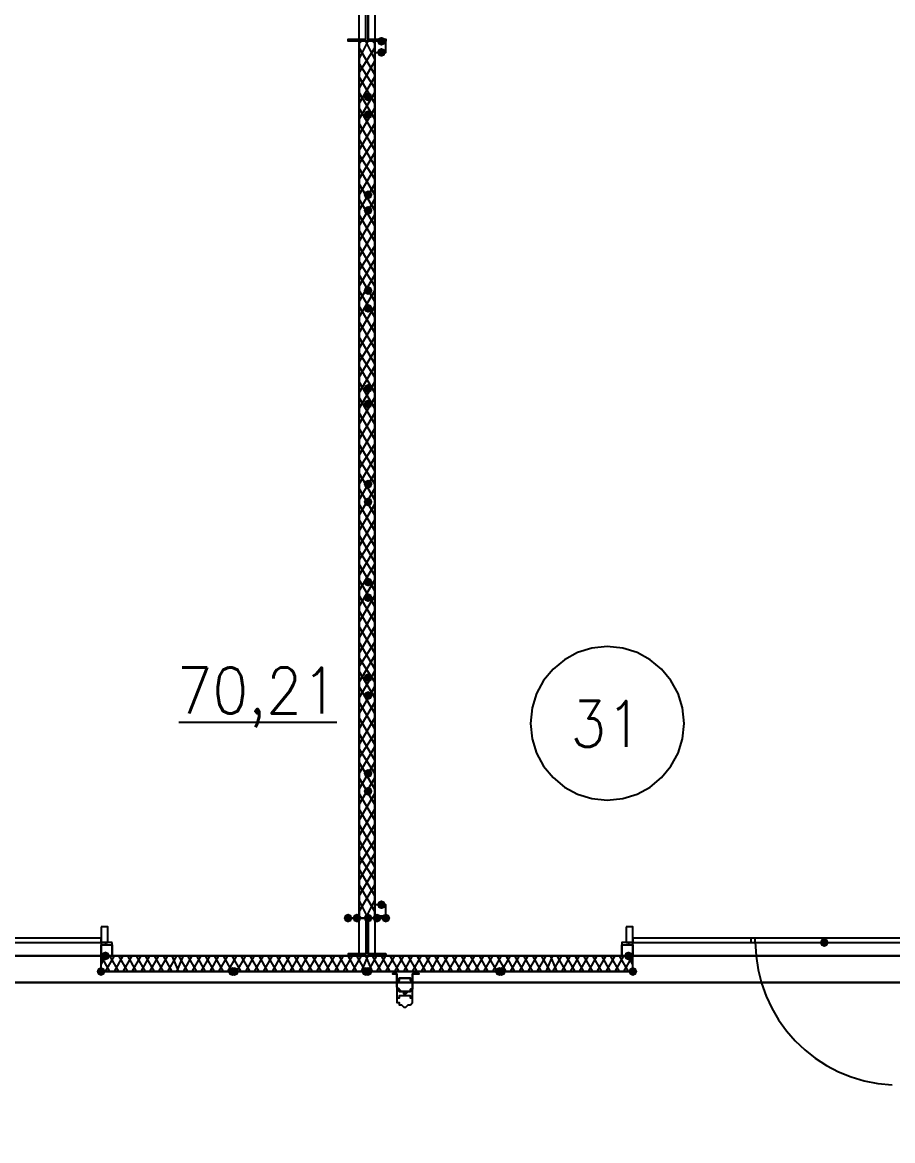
# Model space of a CAD drawing. Header units: millimetres. Extents: x 0 to 420, y 0 to 297.
# Drawn here: x 283.79 to 300.34, y 102.02 to 123.3 of the extents above; entities that cross this region are included whole.
import ezdxf

# ---------------------------------------------------------------- set-up
doc = ezdxf.new("R2010")
doc.units = ezdxf.units.MM
doc.layers.get('0').update_dxf_attribs({"linetype": 'CONTINUOUS'})
doc.styles.get("Standard").update_dxf_attribs({"font": 'STANDARD'})

msp = doc.modelspace()

# ---------------------------------------------------------------- hatches: boundary and pattern name
at = {"true_color": 0x000007}
for points in [[(290.703, 122.936), (290.678129, 122.876204), (290.618333, 122.851333), (290.558538, 122.876204), (290.533667, 122.936), (290.558537, 122.995796), (290.618333, 123.020667), (290.678129, 122.995796)], [(290.703, 122.724333), (290.678129, 122.664537), (290.618333, 122.639667), (290.558538, 122.664537), (290.533667, 122.724333), (290.558537, 122.784129), (290.618333, 122.809), (290.678129, 122.784129)], [(290.449, 121.877667), (290.424129, 121.817871), (290.364333, 121.793), (290.304537, 121.817871), (290.279667, 121.877667), (290.304537, 121.937462), (290.364333, 121.962333), (290.424129, 121.937463)], [(290.449, 121.539), (290.424129, 121.479204), (290.364333, 121.454333), (290.304537, 121.479204), (290.279667, 121.539), (290.304537, 121.598796), (290.364333, 121.623667), (290.424129, 121.598796)], [(290.449, 120.015), (290.424129, 119.955204), (290.364333, 119.930333), (290.304537, 119.955204), (290.279667, 120.015), (290.304537, 120.074796), (290.364333, 120.099667), (290.424129, 120.074796)], [(290.449, 119.718667), (290.424129, 119.658871), (290.364333, 119.634), (290.304537, 119.658871), (290.279667, 119.718667), (290.304537, 119.778462), (290.364333, 119.803333), (290.424129, 119.778463)], [(290.449, 118.194667), (290.424129, 118.134871), (290.364333, 118.11), (290.304537, 118.134871), (290.279667, 118.194667), (290.304537, 118.254462), (290.364333, 118.279333), (290.424129, 118.254463)], [(290.449, 117.856), (290.424129, 117.796204), (290.364333, 117.771333), (290.304537, 117.796204), (290.279667, 117.856), (290.304537, 117.915796), (290.364333, 117.940667), (290.424129, 117.915796)], [(290.449, 116.332), (290.424129, 116.272204), (290.364333, 116.247333), (290.304537, 116.272204), (290.279667, 116.332), (290.304537, 116.391796), (290.364333, 116.416667), (290.424129, 116.391796)], [(290.449, 116.035667), (290.424129, 115.975871), (290.364333, 115.951), (290.304537, 115.975871), (290.279667, 116.035667), (290.304537, 116.095462), (290.364333, 116.120333), (290.424129, 116.095463)], [(290.449, 114.511667), (290.424129, 114.451871), (290.364333, 114.427), (290.304537, 114.451871), (290.279667, 114.511667), (290.304537, 114.571462), (290.364333, 114.596333), (290.424129, 114.571463)], [(290.449, 114.173), (290.424129, 114.113204), (290.364333, 114.088333), (290.304537, 114.113204), (290.279667, 114.173), (290.304537, 114.232796), (290.364333, 114.257667), (290.424129, 114.232796)], [(290.449, 112.649), (290.424129, 112.589204), (290.364333, 112.564333), (290.304537, 112.589204), (290.279667, 112.649), (290.304537, 112.708796), (290.364333, 112.733667), (290.424129, 112.708796)], [(290.449, 112.352667), (290.424129, 112.292871), (290.364333, 112.268), (290.304537, 112.292871), (290.279667, 112.352667), (290.304537, 112.412462), (290.364333, 112.437333), (290.424129, 112.412463)], [(290.449, 110.828667), (290.424129, 110.768871), (290.364333, 110.744), (290.304537, 110.768871), (290.279667, 110.828667), (290.304537, 110.888462), (290.364333, 110.913333), (290.424129, 110.888463)], [(290.449, 110.49), (290.424129, 110.430204), (290.364333, 110.405333), (290.304537, 110.430204), (290.279667, 110.49), (290.304537, 110.549796), (290.364333, 110.574667), (290.424129, 110.549796)], [(290.449, 109.008333), (290.424129, 108.948537), (290.364333, 108.923667), (290.304537, 108.948537), (290.279667, 109.008333), (290.304537, 109.068129), (290.364333, 109.093), (290.424129, 109.068129)], [(290.449, 108.669667), (290.424129, 108.609871), (290.364333, 108.585), (290.304537, 108.609871), (290.279667, 108.669667), (290.304537, 108.729462), (290.364333, 108.754333), (290.424129, 108.729463)], [(290.703, 106.510667), (290.678129, 106.450871), (290.618333, 106.426), (290.558538, 106.450871), (290.533667, 106.510667), (290.558537, 106.570462), (290.618333, 106.595333), (290.678129, 106.570463)], [(290.068, 106.256667), (290.043129, 106.196871), (289.983333, 106.172), (289.923537, 106.196871), (289.898667, 106.256667), (289.923537, 106.316462), (289.983333, 106.341333), (290.043129, 106.316463)], [(290.237333, 106.256667), (290.212463, 106.196871), (290.152667, 106.172), (290.092871, 106.196871), (290.068, 106.256667), (290.092871, 106.316462), (290.152667, 106.341333), (290.212462, 106.316463)], [(290.449, 106.256667), (290.424129, 106.196871), (290.364333, 106.172), (290.304537, 106.196871), (290.279667, 106.256667), (290.304537, 106.316462), (290.364333, 106.341333), (290.424129, 106.316463)], [(290.449, 106.256667), (290.424129, 106.196871), (290.364333, 106.172), (290.304537, 106.196871), (290.279667, 106.256667), (290.304537, 106.316462), (290.364333, 106.341333), (290.424129, 106.316463)], [(290.618333, 106.256667), (290.593463, 106.196871), (290.533667, 106.172), (290.473871, 106.196871), (290.449, 106.256667), (290.473871, 106.316462), (290.533667, 106.341333), (290.593462, 106.316463)], [(290.787667, 106.256667), (290.762796, 106.196871), (290.703, 106.172), (290.643204, 106.196871), (290.618333, 106.256667), (290.643204, 106.316462), (290.703, 106.341333), (290.762796, 106.316463)], [(299.127333, 105.791), (299.102463, 105.731204), (299.042667, 105.706333), (298.982871, 105.731204), (298.958, 105.791), (298.982871, 105.850796), (299.042667, 105.875667), (299.102462, 105.850796)], [(299.127333, 105.791), (299.102463, 105.731204), (299.042667, 105.706333), (298.982871, 105.731204), (298.958, 105.791), (298.982871, 105.850796), (299.042667, 105.875667), (299.102462, 105.850796)], [(285.453667, 105.537), (285.428796, 105.477204), (285.369, 105.452333), (285.309204, 105.477204), (285.284333, 105.537), (285.309204, 105.596796), (285.369, 105.621667), (285.428796, 105.596796)], [(295.402, 105.537), (295.377129, 105.477204), (295.317333, 105.452333), (295.257538, 105.477204), (295.232667, 105.537), (295.257537, 105.596796), (295.317333, 105.621667), (295.377129, 105.596796)]]:
    msp.add_hatch(color=0, dxfattribs=at).paths.add_polyline_path(points, flags=0)
at = {"true_color": 0x0000fe}
for points in [[(285.369, 105.240667), (285.344129, 105.180871), (285.284333, 105.156), (285.224538, 105.180871), (285.199667, 105.240667), (285.224537, 105.300462), (285.284333, 105.325333), (285.344129, 105.300463)], [(287.866667, 105.240667), (287.841796, 105.180871), (287.782, 105.156), (287.722204, 105.180871), (287.697333, 105.240667), (287.722204, 105.300462), (287.782, 105.325333), (287.841796, 105.300463)], [(287.909, 105.240667), (287.884129, 105.180871), (287.824333, 105.156), (287.764537, 105.180871), (287.739667, 105.240667), (287.764537, 105.300462), (287.824333, 105.325333), (287.884129, 105.300463)], [(290.406667, 105.240667), (290.381796, 105.180871), (290.322, 105.156), (290.262204, 105.180871), (290.237333, 105.240667), (290.262204, 105.300462), (290.322, 105.325333), (290.381796, 105.300463)], [(290.406667, 105.240667), (290.381796, 105.180871), (290.322, 105.156), (290.262204, 105.180871), (290.237333, 105.240667), (290.262204, 105.300462), (290.322, 105.325333), (290.381796, 105.300463)], [(290.449, 105.240667), (290.424129, 105.180871), (290.364333, 105.156), (290.304537, 105.180871), (290.279667, 105.240667), (290.304537, 105.300462), (290.364333, 105.325333), (290.424129, 105.300463)], [(290.449, 105.240667), (290.424129, 105.180871), (290.364333, 105.156), (290.304537, 105.180871), (290.279667, 105.240667), (290.304537, 105.300462), (290.364333, 105.325333), (290.424129, 105.300463)], [(292.946667, 105.240667), (292.921796, 105.180871), (292.862, 105.156), (292.802204, 105.180871), (292.777333, 105.240667), (292.802204, 105.300462), (292.862, 105.325333), (292.921796, 105.300463)], [(292.989, 105.240667), (292.964129, 105.180871), (292.904333, 105.156), (292.844538, 105.180871), (292.819667, 105.240667), (292.844537, 105.300462), (292.904333, 105.325333), (292.964129, 105.300463)], [(295.486667, 105.240667), (295.461796, 105.180871), (295.402, 105.156), (295.342204, 105.180871), (295.317333, 105.240667), (295.342204, 105.300462), (295.402, 105.325333), (295.461796, 105.300463)]]:
    msp.add_hatch(color=0, dxfattribs=at).paths.add_polyline_path(points, flags=0)
at = {"true_color": 0x000007}
h = msp.add_hatch(color=0, dxfattribs=at)
h.paths.add_polyline_path([(285.284333, 105.240667), (290.322, 105.240667)], flags=0)
h.paths.add_polyline_path([(290.322, 105.240667), (285.284333, 105.240667)], flags=0)
h = msp.add_hatch(color=0, dxfattribs=at)
h.paths.add_polyline_path([(290.364333, 105.240667), (295.402, 105.240667)], flags=0)
h.paths.add_polyline_path([(295.402, 105.240667), (290.364333, 105.240667)], flags=0)

# ---------------------------------------------------------------- linework, layer by layer
at = {"color": 0, "true_color": 0x000007}
for points in [[(103.970667, 105.029), (389.763, 105.029), (389.763, 222.715667), (103.970667, 222.715667)], [(273.092333, 105.537), (290.195, 105.537), (290.195, 140.038667), (289.983333, 140.038667), (276.775333, 140.038667), (273.092333, 140.038667)], [(290.491333, 105.537), (307.594, 105.537), (307.594, 140.038667), (307.34, 140.038667), (294.174333, 140.038667), (290.491333, 140.038667)], [(290.703, 122.936), (289.983333, 122.936), (289.983333, 122.978333), (290.322, 122.978333), (290.322, 123.613333), (289.983333, 123.613333), (289.983333, 123.655667), (290.703, 123.655667), (290.703, 123.613333), (290.364333, 123.613333), (290.364333, 122.978333), (290.703, 122.978333)], [(290.195, 122.936), (290.195, 106.256667), (290.491333, 106.256667), (290.491333, 122.936)], [(290.703, 122.936), (290.491333, 122.936), (290.491333, 122.724333), (290.703, 122.724333), (290.703, 122.936), (290.491333, 122.936), (290.491333, 122.724333), (290.703, 122.724333)], [(290.703, 106.510667), (290.491333, 106.510667), (290.491333, 106.299), (290.703, 106.299), (290.703, 106.510667), (290.491333, 106.510667), (290.491333, 106.256667), (290.703, 106.256667)], [(290.703, 106.256667), (289.983333, 106.256667), (290.322, 106.256667), (290.322, 105.579333), (289.983333, 105.579333), (289.983333, 105.537), (290.703, 105.537), (290.703, 105.579333), (290.364333, 105.579333), (290.364333, 106.256667)], [(285.284333, 106.087333), (285.284333, 105.791), (285.411333, 105.791), (285.411333, 106.087333)], [(295.275, 106.087333), (295.275, 105.791), (295.402, 105.791), (295.402, 106.087333)], [(278.045333, 105.791), (285.284333, 105.791), (285.284333, 105.875667), (278.045333, 105.875667)], [(285.496, 105.791), (285.284333, 105.791), (285.284333, 105.537), (285.496, 105.537)], [(285.496, 105.748667), (285.496, 105.537), (285.284333, 105.537), (285.284333, 105.748667)], [(295.402, 105.791), (295.190333, 105.791), (295.190333, 105.537), (295.402, 105.537)], [(295.402, 105.748667), (295.402, 105.537), (295.190333, 105.537), (295.190333, 105.748667)], [(295.402, 105.791), (302.683333, 105.791), (302.683333, 105.875667), (295.402, 105.875667)], [(297.645667, 105.791), (297.730333, 105.791), (297.730333, 105.875667), (297.645667, 105.875667)], [(285.284333, 105.240667), (290.322, 105.240667)], [(290.322, 105.240667), (285.284333, 105.240667)], [(285.284333, 105.240667), (290.322, 105.240667)], [(285.284333, 105.240667), (290.322, 105.240667)], [(290.364333, 105.240667), (295.402, 105.240667)], [(295.402, 105.240667), (290.364333, 105.240667)], [(295.402, 105.240667), (290.364333, 105.240667)], [(295.402, 105.240667), (290.364333, 105.240667)], [(290.83, 105.198333), (290.914667, 105.198333), (290.914667, 104.986667), (290.914667, 104.944333), (290.957, 104.902), (290.957, 104.859667), (290.999333, 104.859667), (291.041667, 104.859667), (291.041667, 104.817333), (291.084, 104.817333), (291.126333, 104.859667), (291.168667, 104.859667), (291.168667, 104.902), (291.211, 104.902), (291.211, 104.944333), (291.211, 104.986667), (291.211, 105.198333), (291.338, 105.198333), (291.211, 105.198333), (291.211, 104.986667), (291.211, 104.944333), (291.211, 104.902), (291.168667, 104.902), (291.168667, 104.859667), (291.126333, 104.859667), (291.084, 104.859667), (291.041667, 104.859667), (290.999333, 104.859667), (290.957, 104.902), (290.914667, 104.944333), (290.914667, 104.986667), (290.914667, 105.198333), (290.83, 105.198333), (290.914667, 105.198333), (290.914667, 104.986667), (290.914667, 104.944333), (290.957, 104.902), (290.957, 104.859667), (290.999333, 104.859667), (291.041667, 104.859667), (291.041667, 104.817333), (291.084, 104.817333), (291.126333, 104.859667), (291.168667, 104.859667), (291.168667, 104.902), (291.211, 104.902), (291.211, 104.944333), (291.211, 104.986667), (291.211, 105.198333), (291.338, 105.198333), (291.211, 105.198333), (291.211, 104.986667), (291.211, 104.944333), (291.211, 104.902), (291.168667, 104.902), (291.168667, 104.859667), (291.126333, 104.859667), (291.084, 104.859667), (291.041667, 104.859667), (290.999333, 104.859667), (290.957, 104.902), (290.914667, 104.944333), (290.914667, 104.986667), (290.914667, 105.198333), (290.83, 105.198333), (290.914667, 105.198333), (290.914667, 104.986667), (290.914667, 104.944333), (290.957, 104.902), (290.999333, 104.859667), (291.041667, 104.859667), (291.084, 104.859667), (291.126333, 104.859667), (291.168667, 104.859667), (291.168667, 104.902), (291.211, 104.902), (291.211, 104.944333), (291.211, 104.986667), (291.211, 105.198333), (291.338, 105.198333), (291.211, 105.198333), (291.211, 104.986667), (291.211, 104.944333), (291.211, 104.902), (291.168667, 104.902), (291.168667, 104.859667), (291.126333, 104.859667), (291.084, 104.817333), (291.041667, 104.817333), (291.041667, 104.859667), (290.999333, 104.859667), (290.957, 104.859667), (290.957, 104.902), (290.914667, 104.944333), (290.914667, 104.986667), (290.914667, 105.198333)], [(290.914667, 104.986667), (290.914667, 105.029), (290.957, 105.071333), (290.957, 105.113667), (290.999333, 105.113667), (291.041667, 105.113667), (291.084, 105.113667), (291.126333, 105.113667), (291.168667, 105.113667), (291.168667, 105.071333), (291.211, 105.071333), (291.211, 105.029), (291.211, 104.986667), (291.211, 104.944333), (291.211, 104.902), (291.168667, 104.902), (291.168667, 104.859667), (291.126333, 104.859667), (291.084, 104.859667), (291.041667, 104.859667), (290.999333, 104.859667), (290.957, 104.902), (290.914667, 104.944333), (290.914667, 104.986667), (290.914667, 104.944333), (290.957, 104.902), (290.999333, 104.859667), (291.041667, 104.859667), (291.084, 104.859667), (291.126333, 104.859667), (291.168667, 104.859667), (291.168667, 104.902), (291.211, 104.902), (291.211, 104.944333), (291.211, 104.986667), (291.211, 105.029), (291.211, 105.071333), (291.168667, 105.071333), (291.168667, 105.113667), (291.126333, 105.113667), (291.084, 105.113667), (291.041667, 105.113667), (290.999333, 105.113667), (290.957, 105.113667), (290.957, 105.071333), (290.914667, 105.029)], [(291.211, 104.986667), (291.211, 105.029), (291.211, 105.071333), (291.168667, 105.071333), (291.168667, 105.113667), (291.126333, 105.113667), (291.084, 105.113667), (291.041667, 105.113667), (290.999333, 105.113667), (290.957, 105.113667), (290.957, 105.071333), (290.914667, 105.029), (290.914667, 104.986667), (290.914667, 104.944333), (290.957, 104.902), (290.999333, 104.859667), (291.041667, 104.859667), (291.084, 104.859667), (291.126333, 104.859667), (291.168667, 104.859667), (291.168667, 104.902), (291.211, 104.902), (291.211, 104.944333)], [(116.078, 96.435333), (377.655667, 96.435333), (377.655667, 105.029), (116.078, 105.029)], [(290.914667, 104.690333), (290.914667, 104.648), (290.957, 104.648), (290.957, 104.605667), (290.999333, 104.605667), (291.041667, 104.563333), (291.084, 104.563333), (291.126333, 104.605667), (291.168667, 104.605667), (291.211, 104.648), (291.211, 104.690333), (291.211, 104.732667), (291.168667, 104.732667), (291.168667, 104.775), (291.126333, 104.775), (291.084, 104.775), (291.041667, 104.775), (290.999333, 104.775), (290.957, 104.775), (290.957, 104.732667), (290.914667, 104.732667)]]:
    msp.add_lwpolyline(points, close=True, dxfattribs=at)
for points in [[(290.364333, 122.936), (290.364333, 123.655667)], [(289.983333, 122.936), (289.983333, 122.978333)], [(290.152667, 122.936), (290.152667, 122.978333)], [(290.533667, 122.936), (290.533667, 122.978333)], [(290.703, 122.936), (290.703, 122.978333)], [(290.195, 122.893667), (290.237333, 122.936)], [(290.195, 122.597333), (290.364333, 122.936)], [(290.195, 122.343333), (290.491333, 122.809)], [(290.491333, 122.301), (290.195, 122.809)], [(290.491333, 122.597333), (290.322, 122.936)], [(290.491333, 122.893667), (290.449, 122.936)], [(290.195, 122.047), (290.491333, 122.555)], [(290.491333, 122.047), (290.195, 122.512667)], [(290.195, 121.750667), (290.491333, 122.258667)], [(290.491333, 121.750667), (290.195, 122.258667)], [(290.195, 121.454333), (290.491333, 121.962333)], [(290.491333, 121.454333), (290.195, 121.962333)], [(290.195, 121.158), (290.491333, 121.666)], [(290.491333, 121.158), (290.195, 121.666)], [(290.195, 120.861667), (290.491333, 121.369667)], [(290.491333, 120.861667), (290.195, 121.369667)], [(290.195, 120.607667), (290.491333, 121.073333)], [(290.491333, 120.565333), (290.195, 121.073333)], [(290.195, 120.311333), (290.491333, 120.819333)], [(290.491333, 120.311333), (290.195, 120.777)], [(290.195, 120.015), (290.491333, 120.523)], [(290.491333, 120.015), (290.195, 120.523)], [(290.195, 119.718667), (290.491333, 120.226667)], [(290.491333, 119.718667), (290.195, 120.226667)], [(290.195, 119.422333), (290.491333, 119.930333)], [(290.491333, 119.422333), (290.195, 119.930333)], [(290.195, 119.126), (290.491333, 119.634)], [(290.491333, 119.126), (290.195, 119.634)], [(290.195, 118.829667), (290.491333, 119.337667)], [(290.491333, 118.829667), (290.195, 119.337667)], [(290.195, 118.575667), (290.491333, 119.041333)], [(290.491333, 118.533333), (290.195, 119.041333)], [(290.195, 118.279333), (290.491333, 118.787333)], [(290.491333, 118.279333), (290.195, 118.745)], [(290.195, 117.983), (290.491333, 118.491)], [(290.491333, 117.983), (290.195, 118.491)], [(290.195, 117.686667), (290.491333, 118.194667)], [(290.491333, 117.686667), (290.195, 118.194667)], [(290.195, 117.390333), (290.491333, 117.898333)], [(290.491333, 117.390333), (290.195, 117.898333)], [(290.195, 117.094), (290.491333, 117.602)], [(290.491333, 117.094), (290.195, 117.602)], [(290.195, 116.84), (290.491333, 117.305667)], [(290.491333, 116.797667), (290.195, 117.305667)], [(290.195, 116.543667), (290.491333, 117.051667)], [(290.491333, 116.543667), (290.195, 117.009333)], [(290.195, 116.247333), (290.491333, 116.755333)], [(290.491333, 116.247333), (290.195, 116.755333)], [(290.195, 115.951), (290.491333, 116.459)], [(290.491333, 115.951), (290.195, 116.459)], [(290.195, 115.654667), (290.491333, 116.162667)], [(290.491333, 115.654667), (290.195, 116.162667)], [(290.195, 115.358333), (290.491333, 115.866333)], [(290.491333, 115.358333), (290.195, 115.866333)], [(290.195, 115.062), (290.491333, 115.57)], [(290.491333, 115.062), (290.195, 115.57)], [(290.195, 114.808), (290.491333, 115.273667)], [(290.491333, 114.765667), (290.195, 115.273667)], [(290.195, 114.511667), (290.491333, 115.019667)], [(290.491333, 114.511667), (290.195, 114.977333)], [(290.195, 114.215333), (290.491333, 114.723333)], [(290.491333, 114.215333), (290.195, 114.723333)], [(290.195, 113.919), (290.491333, 114.427)], [(290.491333, 113.919), (290.195, 114.427)], [(290.195, 113.622667), (290.491333, 114.130667)], [(290.491333, 113.622667), (290.195, 114.130667)], [(290.195, 113.326333), (290.491333, 113.834333)], [(290.491333, 113.326333), (290.195, 113.834333)], [(290.195, 113.072333), (290.491333, 113.538)], [(290.491333, 113.03), (290.195, 113.538)], [(290.195, 112.776), (290.491333, 113.284)], [(290.491333, 112.776), (290.195, 113.241667)], [(290.195, 112.479667), (290.491333, 112.987667)], [(290.491333, 112.479667), (290.195, 112.987667)], [(290.195, 112.183333), (290.491333, 112.691333)], [(290.491333, 112.183333), (290.195, 112.691333)], [(290.195, 111.887), (290.491333, 112.395)], [(290.491333, 111.887), (290.195, 112.395)], [(290.195, 111.590667), (290.491333, 112.098667)], [(290.491333, 111.590667), (290.195, 112.098667)], [(290.195, 111.294333), (290.491333, 111.802333)], [(290.491333, 111.294333), (290.195, 111.802333)], [(290.195, 111.040333), (290.491333, 111.506)], [(290.491333, 110.998), (290.195, 111.506)], [(296.375667, 109.960833), (296.345995, 110.255175), (296.260893, 110.529326), (296.126236, 110.777413), (295.947896, 110.993563), (295.731746, 111.171903), (295.483659, 111.30656), (295.209508, 111.391661), (294.915167, 111.421333), (294.620825, 111.391661), (294.346674, 111.30656), (294.098587, 111.171903), (293.882437, 110.993563), (293.704097, 110.777413), (293.56944, 110.529326), (293.484339, 110.255175), (293.454667, 109.960833)], [(290.195, 110.744), (290.491333, 111.252)], [(290.491333, 110.744), (290.195, 111.209667)], [(290.195, 110.447667), (290.491333, 110.955667)], [(290.491333, 110.447667), (290.195, 110.955667)], [(290.195, 110.151333), (290.491333, 110.659333)], [(290.491333, 110.151333), (290.195, 110.659333)], [(290.195, 109.855), (290.491333, 110.363)], [(290.491333, 109.855), (290.195, 110.363)], [(286.766, 109.982), (289.771667, 109.982)], [(290.195, 109.558667), (290.491333, 110.066667)], [(290.491333, 109.558667), (290.195, 110.066667)], [(290.195, 109.304667), (290.491333, 109.770333)], [(290.491333, 109.262333), (290.195, 109.770333)], [(293.454667, 109.960833), (293.484339, 109.666492), (293.56944, 109.392341), (293.704097, 109.144254), (293.882437, 108.928104), (294.098587, 108.749764), (294.346674, 108.615107), (294.620825, 108.530005), (294.915167, 108.500333), (295.209508, 108.530005), (295.483659, 108.615107), (295.731746, 108.749764), (295.947896, 108.928104), (296.126236, 109.144254), (296.260893, 109.392341), (296.345995, 109.666492), (296.375667, 109.960833)], [(290.195, 109.008333), (290.491333, 109.516333)], [(290.491333, 109.008333), (290.195, 109.474)], [(290.195, 108.712), (290.491333, 109.22)], [(290.491333, 108.712), (290.195, 109.22)], [(290.195, 108.415667), (290.491333, 108.923667)], [(290.491333, 108.415667), (290.195, 108.923667)], [(290.195, 108.119333), (290.491333, 108.627333)], [(290.491333, 108.119333), (290.195, 108.627333)], [(290.195, 107.823), (290.491333, 108.331)], [(290.491333, 107.823), (290.195, 108.331)], [(290.195, 107.526667), (290.491333, 108.034667)], [(290.491333, 107.526667), (290.195, 108.034667)], [(290.195, 107.272667), (290.491333, 107.738333)], [(290.491333, 107.230333), (290.195, 107.738333)], [(290.195, 106.976333), (290.491333, 107.484333)], [(290.491333, 106.976333), (290.195, 107.442)], [(290.195, 106.68), (290.491333, 107.188)], [(290.491333, 106.68), (290.195, 107.188)], [(290.195, 106.383667), (290.491333, 106.891667)], [(290.491333, 106.383667), (290.195, 106.891667)], [(290.364333, 106.256667), (290.195, 106.595333)], [(290.322, 106.256667), (290.491333, 106.595333)], [(290.237333, 106.256667), (290.195, 106.299)], [(290.364333, 106.256667), (290.364333, 105.537)], [(290.449, 106.256667), (290.491333, 106.299)], [(290.618333, 106.299), (290.618333, 106.256667)], [(281.643667, 105.791), (285.284333, 105.791), (285.284333, 105.664)], [(285.369, 105.791), (285.369, 105.748667)], [(295.317333, 105.791), (295.317333, 105.748667)], [(295.402, 105.664), (295.402, 105.791), (299.042667, 105.791)], [(297.730352, 105.801957), (297.744512, 105.532564), (297.784143, 105.27052), (297.848027, 105.017095), (297.93495, 104.773558), (298.043694, 104.54118), (298.173045, 104.32123), (298.321786, 104.114979), (298.4887, 103.923696), (298.672572, 103.748652), (298.872186, 103.591116), (299.086326, 103.452358), (299.313775, 103.333648), (299.553318, 103.236257), (299.803737, 103.161454), (300.063819, 103.110509), (300.332345, 103.084691)], [(299.042667, 105.791), (302.683333, 105.791), (302.683333, 105.664)], [(285.284333, 105.664), (285.284333, 105.537), (281.643667, 105.537)], [(285.284333, 105.367667), (285.369, 105.537)], [(285.453667, 105.240667), (285.284333, 105.537)], [(285.284333, 105.240667), (285.284333, 105.537)], [(285.284333, 105.240667), (285.284333, 105.537)], [(285.369, 105.240667), (285.538333, 105.537)], [(295.275, 105.537), (285.411333, 105.537)], [(285.623, 105.240667), (285.453667, 105.537)], [(285.538333, 105.240667), (285.707667, 105.537)], [(285.792333, 105.240667), (285.623, 105.537)], [(285.707667, 105.240667), (285.877, 105.537)], [(285.961667, 105.240667), (285.792333, 105.537)], [(285.877, 105.240667), (286.046333, 105.537)], [(286.131, 105.240667), (285.961667, 105.537)], [(286.046333, 105.240667), (286.215667, 105.537)], [(286.300333, 105.240667), (286.131, 105.537)], [(286.215667, 105.240667), (286.385, 105.537)], [(286.469667, 105.240667), (286.300333, 105.537)], [(286.385, 105.240667), (286.554333, 105.537)], [(286.639, 105.240667), (286.469667, 105.537)], [(286.554333, 105.240667), (286.723667, 105.537)], [(286.766, 105.240667), (286.639, 105.537)], [(286.723667, 105.240667), (286.850667, 105.537)], [(286.935333, 105.240667), (286.766, 105.537)], [(286.850667, 105.240667), (287.02, 105.537)], [(287.104667, 105.240667), (286.935333, 105.537)], [(287.02, 105.240667), (287.189333, 105.537)], [(287.274, 105.240667), (287.104667, 105.537)], [(287.189333, 105.240667), (287.358667, 105.537)], [(287.443333, 105.240667), (287.274, 105.537)], [(287.358667, 105.240667), (287.528, 105.537)], [(287.612667, 105.240667), (287.443333, 105.537)], [(287.528, 105.240667), (287.697333, 105.537)], [(287.782, 105.240667), (287.612667, 105.537)], [(287.697333, 105.240667), (287.866667, 105.537)], [(287.951333, 105.240667), (287.782, 105.537)], [(287.866667, 105.240667), (288.036, 105.537)], [(288.120667, 105.240667), (287.951333, 105.537)], [(288.036, 105.240667), (288.205333, 105.537)], [(288.29, 105.240667), (288.120667, 105.537)], [(288.205333, 105.240667), (288.374667, 105.537)], [(288.459333, 105.240667), (288.29, 105.537)], [(288.374667, 105.240667), (288.544, 105.537)], [(288.628667, 105.240667), (288.459333, 105.537)], [(288.544, 105.240667), (288.713333, 105.537)], [(288.798, 105.240667), (288.628667, 105.537)], [(288.713333, 105.240667), (288.882667, 105.537)], [(288.967333, 105.240667), (288.798, 105.537)], [(288.882667, 105.240667), (289.052, 105.537)], [(289.136667, 105.240667), (288.967333, 105.537)], [(289.052, 105.240667), (289.221333, 105.537)], [(289.306, 105.240667), (289.136667, 105.537)], [(289.221333, 105.240667), (289.390667, 105.537)], [(289.475333, 105.240667), (289.306, 105.537)], [(289.390667, 105.240667), (289.56, 105.537)], [(289.644667, 105.240667), (289.475333, 105.537)], [(289.56, 105.240667), (289.729333, 105.537)], [(289.814, 105.240667), (289.644667, 105.537)], [(289.729333, 105.240667), (289.898667, 105.537)], [(289.983333, 105.240667), (289.814, 105.537)], [(289.898667, 105.240667), (290.068, 105.537)], [(289.983333, 105.579333), (289.983333, 105.537)], [(290.152667, 105.240667), (289.983333, 105.537)], [(290.068, 105.240667), (290.237333, 105.537)], [(290.152667, 105.579333), (290.152667, 105.537)], [(290.322, 105.240667), (290.152667, 105.537)], [(290.237333, 105.240667), (290.364333, 105.537)], [(290.449, 105.240667), (290.322, 105.537)], [(290.364333, 105.240667), (290.533667, 105.537)], [(290.618333, 105.240667), (290.449, 105.537)], [(290.533667, 105.579333), (290.533667, 105.537)], [(290.533667, 105.240667), (290.703, 105.537)], [(290.787667, 105.240667), (290.618333, 105.537)], [(290.703, 105.579333), (290.703, 105.537)], [(290.703, 105.240667), (290.872333, 105.537)], [(290.957, 105.240667), (290.787667, 105.537)], [(290.872333, 105.240667), (291.041667, 105.537)], [(291.126333, 105.240667), (290.957, 105.537)], [(291.041667, 105.240667), (291.211, 105.537)], [(291.295667, 105.240667), (291.126333, 105.537)], [(291.211, 105.240667), (291.380333, 105.537)], [(291.465, 105.240667), (291.295667, 105.537)], [(291.380333, 105.240667), (291.549667, 105.537)], [(291.634333, 105.240667), (291.465, 105.537)], [(291.549667, 105.240667), (291.719, 105.537)], [(291.803667, 105.240667), (291.634333, 105.537)], [(291.719, 105.240667), (291.888333, 105.537)], [(291.973, 105.240667), (291.803667, 105.537)], [(291.888333, 105.240667), (292.057667, 105.537)], [(292.142333, 105.240667), (291.973, 105.537)], [(292.057667, 105.240667), (292.227, 105.537)], [(292.311667, 105.240667), (292.142333, 105.537)], [(292.227, 105.240667), (292.396333, 105.537)], [(292.481, 105.240667), (292.311667, 105.537)], [(292.396333, 105.240667), (292.565667, 105.537)], [(292.650333, 105.240667), (292.481, 105.537)], [(292.565667, 105.240667), (292.735, 105.537)], [(292.819667, 105.240667), (292.650333, 105.537)], [(292.735, 105.240667), (292.904333, 105.537)], [(292.989, 105.240667), (292.819667, 105.537)], [(292.904333, 105.240667), (293.073667, 105.537)], [(293.158333, 105.240667), (292.989, 105.537)], [(293.073667, 105.240667), (293.243, 105.537)], [(293.327667, 105.240667), (293.158333, 105.537)], [(293.243, 105.240667), (293.412333, 105.537)], [(293.497, 105.240667), (293.327667, 105.537)], [(293.412333, 105.240667), (293.581667, 105.537)], [(293.666333, 105.240667), (293.497, 105.537)], [(293.581667, 105.240667), (293.751, 105.537)], [(293.835667, 105.240667), (293.666333, 105.537)], [(293.751, 105.240667), (293.878, 105.537)], [(293.962667, 105.240667), (293.835667, 105.537)], [(293.878, 105.240667), (294.047333, 105.537)], [(294.132, 105.240667), (293.962667, 105.537)], [(294.047333, 105.240667), (294.216667, 105.537)], [(294.301333, 105.240667), (294.132, 105.537)], [(294.216667, 105.240667), (294.386, 105.537)], [(294.470667, 105.240667), (294.301333, 105.537)], [(294.386, 105.240667), (294.555333, 105.537)], [(294.64, 105.240667), (294.470667, 105.537)], [(294.555333, 105.240667), (294.724667, 105.537)], [(294.809333, 105.240667), (294.64, 105.537)], [(294.724667, 105.240667), (294.894, 105.537)], [(294.978667, 105.240667), (294.809333, 105.537)], [(294.894, 105.240667), (295.063333, 105.537)], [(295.148, 105.240667), (294.978667, 105.537)], [(295.063333, 105.240667), (295.232667, 105.537)], [(295.317333, 105.240667), (295.148, 105.537)], [(295.232667, 105.240667), (295.402, 105.537)], [(295.402, 105.367667), (295.317333, 105.537)], [(299.042667, 105.537), (295.402, 105.537), (295.402, 105.664)], [(295.402, 105.240667), (295.402, 105.537)], [(295.402, 105.240667), (295.402, 105.537)], [(302.683333, 105.664), (302.683333, 105.537), (299.042667, 105.537)], [(285.284333, 105.240667), (285.284333, 105.283)], [(285.284333, 105.240667), (290.322, 105.240667), (285.284333, 105.240667), (290.322, 105.240667)], [(285.284333, 105.240667), (295.402, 105.240667)], [(295.402, 105.240667), (290.364333, 105.240667), (295.402, 105.240667), (290.364333, 105.240667)], [(295.402, 105.240667), (295.402, 105.283)], [(290.914667, 104.986667), (290.914667, 104.690333)], [(291.211, 104.690333), (291.211, 104.986667)]]:
    msp.add_lwpolyline(points, dxfattribs=at)

# ---------------------------------------------------------------- texts
at = {"color": 0, "true_color": 0x000007, "char_height": 0.872032, "attachment_point": 1}
for s, insert, width in [('70,21', (286.72367, 111.023362), 2.56764984), ('31', (294.216667, 110.388362), 0.87203199)]:
    msp.add_mtext(s, dxfattribs=dict(at, insert=insert, width=width))

doc.saveas('drawing.dxf')
